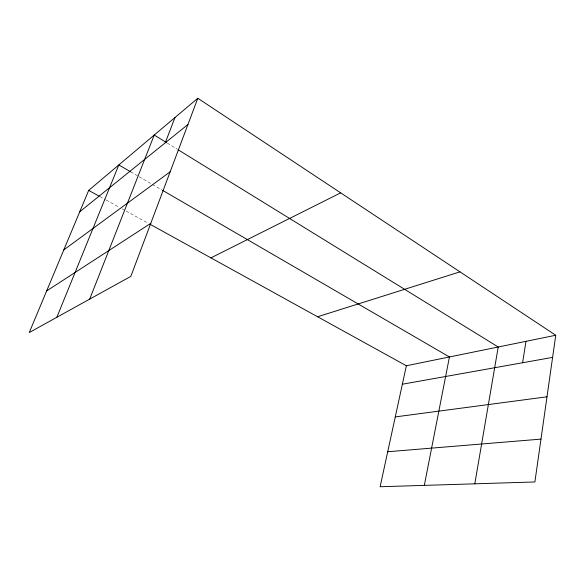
<?xml version="1.0" encoding="UTF-8"?>
<svg xmlns="http://www.w3.org/2000/svg" width="585" height="585" viewBox="0 0 585 585"><rect width="100%" height="100%" fill="white"/><g stroke="black" fill="none" stroke-linecap="round" stroke-linejoin="round"><path stroke-width="0.44" stroke-dasharray="2.92 2.19" d="M99.845 196.538L105.417 199.617M106.214 200.063L118.96 207.097M122.148 208.852L125.336 210.615M126.133 211.053L148.436 223.368M130.55 171.749L138.367 176.29M139.15 176.743L161.826 189.913M167.354 143.135L177.394 149.321"/><path stroke-width="0.88" d="M555.75 335.256L534.887 481.967L380.126 486.742L406.363 365.764L555.75 335.256L197.803 98.258L88.686 190.381L29.25 332.551L130.85 276.354L197.803 98.258M522.602 362.744L525.973 341.333M474.801 483.824L498.223 347L178.169 149.797M424.322 485.382L449.441 356.967L162.601 190.366M165.255 142.798L174.988 117.519M89.695 299.118L154.228 135.047L166.586 142.66M56.833 317.297L118.828 164.941L130.55 171.749M79.75 211.763L187.939 124.51M63.809 249.897L170.162 171.793M46.654 290.928L150.784 223.331M210.936 257.875L340.667 192.845M317.589 316.756L459.993 271.849M402.356 384.221L552.606 357.384M395.27 416.908L546.997 396.798M387.716 451.744L540.979 439.116M88.686 190.381L99.048 196.099M150.031 224.252L406.363 365.764"/></g></svg>
